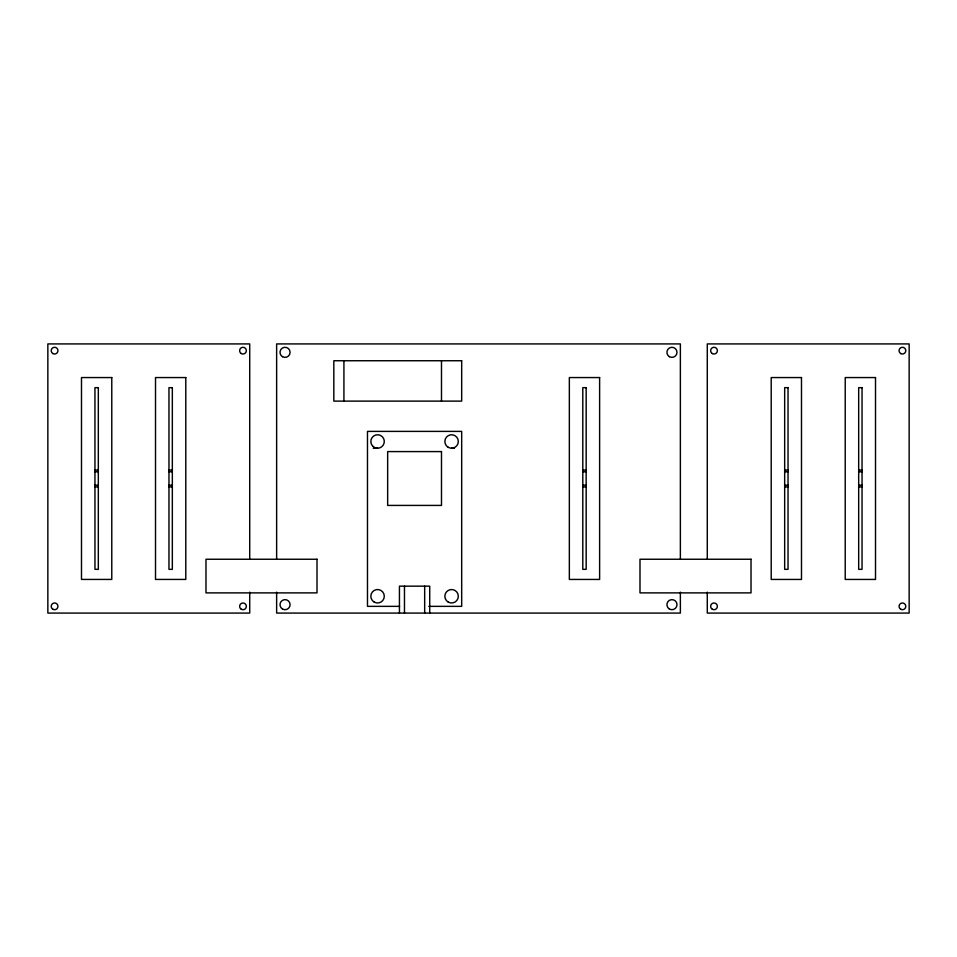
<?xml version="1.0" encoding="UTF-8"?>
<svg xmlns="http://www.w3.org/2000/svg" width="957" height="957" viewBox="0 0 957 957"><rect width="100%" height="100%" fill="white"/><g stroke="black" fill="none" stroke-linecap="round" stroke-linejoin="round"><path stroke-width="1.44" d="M373.242 448.223L377.56 448.223M451.584 448.223L454.467 448.223M94.958 470.09L98.32 470.09M168.97 470.09L172.332 470.09M582.801 470.09L586.163 470.09M784.668 470.09L788.03 470.09M858.68 470.09L862.042 470.09M94.958 471.765L98.32 471.765M168.97 471.765L172.332 471.765M582.801 471.777L586.163 471.777M784.668 471.777L788.03 471.777M858.68 471.777L862.042 471.777M94.958 485.223L98.32 485.223M168.97 485.223L172.332 485.223M582.801 485.223L586.163 485.223M784.668 485.223L788.03 485.223M858.68 485.223L862.042 485.223M94.958 486.91L98.32 486.91M168.97 486.91L172.332 486.91M582.801 486.91L586.163 486.91M784.668 486.91L788.03 486.91M858.68 486.91L862.042 486.91M399.607 606.355L367.476 606.355L367.476 431.392L461.681 431.392L461.681 606.355L428.784 606.355M707.283 559.247L707.283 343.922L909.15 343.922L909.15 613.078L707.283 613.078L707.283 592.144M680.367 559.247L680.367 343.922L276.633 343.922L276.633 559.247M680.367 592.144L680.367 613.078L276.633 613.078L276.633 592.144M441.488 360.741L441.488 401.115M429.717 613.078L429.717 586.163L399.44 586.163L399.44 613.078M424.669 586.163L424.669 613.078M404.476 586.163L404.476 613.078M343.922 360.741L343.922 401.115M249.717 559.247L249.717 343.922L47.85 343.922L47.85 613.078L249.717 613.078L249.717 592.144M461.681 360.741L333.826 360.741L333.826 401.115L461.681 401.115L461.681 360.741M111.778 377.56L81.489 377.56L81.489 579.428L111.778 579.428L111.778 377.56M185.79 377.56L155.513 377.56L155.513 579.428L185.79 579.428L185.79 377.56M599.62 377.56L569.343 377.56L569.343 579.44L599.62 579.44L599.62 377.56M801.488 377.56L771.21 377.56L771.21 579.44L801.488 579.44L801.488 377.56M875.511 377.56L845.222 377.56L845.222 579.44L875.511 579.44L875.511 377.56M98.32 387.657L94.946 387.657L94.958 569.343L98.32 569.343L98.32 387.657M172.332 387.657L168.97 387.657L168.97 569.343L172.332 569.343L172.332 387.657M586.163 387.657L582.801 387.657L582.801 569.343L586.163 569.343L586.163 387.657M788.03 387.657L784.668 387.657L784.668 569.343L788.03 569.343L788.03 387.657M862.042 387.657L858.68 387.657L858.68 569.343L862.042 569.343L862.042 387.657M441.488 451.584L387.657 451.584L387.657 505.416L441.488 505.416L441.488 451.584M317.006 559.247L205.982 559.247L205.982 592.885L317.006 592.885L317.006 559.247M751.018 559.247L639.994 559.247L639.994 592.885L751.018 592.885L751.018 559.247M374.199 602.085A6.723 6.723 0 0 0 384.295 596.259A6.723 6.723 0 0 0 374.199 590.433A6.723 6.723 0 0 0 374.199 602.085M448.223 602.085A6.723 6.723 0 0 0 458.319 596.259A6.723 6.723 0 0 0 448.223 590.433A6.723 6.723 0 0 0 448.223 602.085M372.811 446.249A6.723 6.723 0 0 0 384.068 443.235A6.723 6.723 0 0 0 375.826 434.992A6.723 6.723 0 0 0 372.811 446.249M448.223 447.314A6.723 6.723 0 0 0 458.319 441.488A6.723 6.723 0 0 0 448.223 435.662A6.723 6.723 0 0 0 448.223 447.314M669.433 609.035A5.048 5.048 0 0 0 677.006 604.668A5.048 5.048 0 0 0 669.433 600.302A5.048 5.048 0 0 0 669.433 609.035M282.518 609.035A5.048 5.048 0 0 0 290.091 604.668A5.048 5.048 0 0 0 282.518 600.302A5.048 5.048 0 0 0 282.518 609.035M282.518 356.698A5.048 5.048 0 0 0 290.091 352.332A5.048 5.048 0 0 0 282.518 347.965A5.048 5.048 0 0 0 282.518 356.698M669.433 356.698A5.048 5.048 0 0 0 677.006 352.332A5.048 5.048 0 0 0 669.433 347.965A5.048 5.048 0 0 0 669.433 356.698M52.898 353.564A3.361 3.361 0 0 0 57.946 350.645A3.361 3.361 0 0 0 52.898 347.738A3.361 3.361 0 0 0 52.898 353.564M241.308 353.564A3.361 3.361 0 0 0 246.356 350.645A3.361 3.361 0 0 0 241.308 347.738A3.361 3.361 0 0 0 241.308 353.564M241.308 609.262A3.361 3.361 0 0 0 246.356 606.343A3.361 3.361 0 0 0 241.308 603.436A3.361 3.361 0 0 0 241.308 609.262M52.898 609.262A3.361 3.361 0 0 0 57.946 606.343A3.361 3.361 0 0 0 52.898 603.436A3.361 3.361 0 0 0 52.898 609.262M900.74 353.564A3.361 3.361 0 0 0 905.789 350.645A3.361 3.361 0 0 0 900.74 347.738A3.361 3.361 0 0 0 900.74 353.564M712.331 353.564A3.361 3.361 0 0 0 717.379 350.645A3.361 3.361 0 0 0 712.331 347.738A3.361 3.361 0 0 0 712.331 353.564M712.331 609.262A3.361 3.361 0 0 0 717.379 606.355A3.361 3.361 0 0 0 712.331 603.436A3.361 3.361 0 0 0 712.331 609.262M900.74 609.262A3.361 3.361 0 0 0 905.789 606.355A3.361 3.361 0 0 0 900.74 603.436A3.361 3.361 0 0 0 900.74 609.262"/></g></svg>
